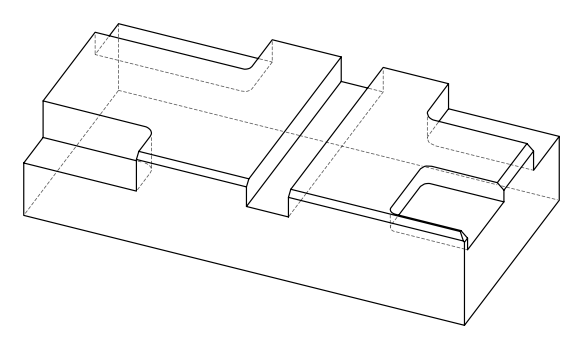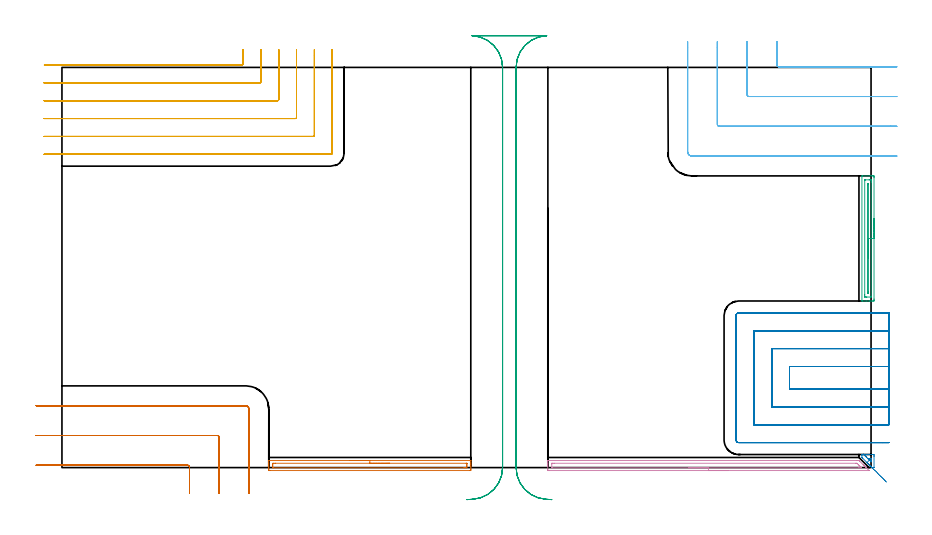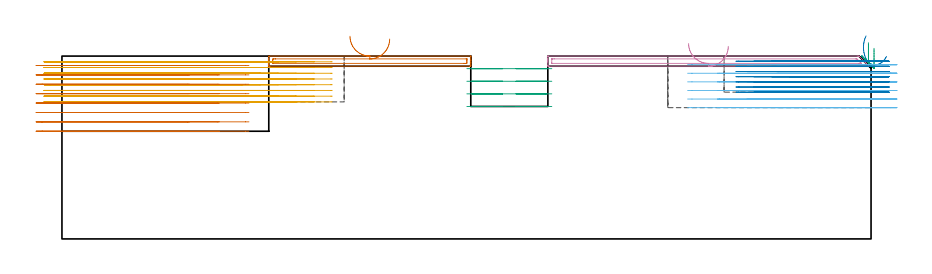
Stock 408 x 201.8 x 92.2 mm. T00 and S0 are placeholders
(PLAN: 9 operations, 4 tool changes, 52.6 min)
(1 AREA_MILL | FG_CHAMFER_SURFACE | UGT0205_001 | 1.81 min | 1414 mm3)
(2 AREA_MILL_1 | FG_CHAMFER_SURFACE_1 | UGT0205_001 | 0.27 min | 196 mm3)
(3 AREA_MILL_2 | FG_CHAMFER_SURFACE_2 | UGT0205_001 | 1.67 min | 1320 mm3)
(4 AREA_MILL_3 | FG_CHAMFER_SURFACE_3 | UGT0205_001 | 2.74 min | 2108 mm3)
(5 MILL_CORNER_NOTCH_RECTANGULAR | CORNER_NOTCH_RECTANGULAR | NXT0201_011 | Follow Part, ap 3, ae 75% | 16.06 min | 163490 mm3)
(6 MILL_CORNER_NOTCH_RECTANGULAR_1 | CORNER_NOTCH_RECTANGULAR_1 | UGT0201_094 | Follow Part, ap 5, ae 75% | 6.27 min | 144902 mm3)
(7 MILL_CORNER_NOTCH_RECTANGULAR_2 | CORNER_NOTCH_RECTANGULAR_2 | UGT0201_094 | Follow Part, ap 5, ae 75% | 6.47 min | 161707 mm3)
(8 MILL_SLOT | SLOT_PARTIAL_RECTANGULAR | NXT0201_011 | Follow Part, ap 3, ae 75% | 12.85 min | 103827 mm3)
(9 MILL_RECTANGULAR_SLOT | SLOT_RECTANGULAR | UGT0201_004 | Follow Part, ap 8, ae 75% | 4.42 min | 198838 mm3)
(TOOL UGT0205_001 | Chamfer Mill 20 x 3 x 45 deg. | D20 FL50 Z2)
(TOOL NXT0201_011 | ENDMILL 12mm [2P460-1200-NA 1630] | D12 FL38 Z6)
(TOOL UGT0201_094 | End mill 20 mm | D20 FL38 Z4)
(TOOL UGT0201_004 | End Mill 32 mm | D32 FL53 Z6)
(OP 1 AREA_MILL)
G17 G21 G94 G90
T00 M6
G54
G17 G0 G90 X145.25 Y3.6 S1061 M3
G43 Z102.2 H0
G94 G1 X145.288 Z101.328 F250.
X145.402 Z100.463
X145.591 Z99.612
X145.853 Z98.78
X146.187 Z97.974
X146.59 Z97.2
X147.058 Z96.464
X147.59 Z95.772
X148.179 Z95.129
X148.822 Z94.539
X149.514 Z94.008
X150.25 Z93.54
X151.024 Z93.137
X151.83 Z92.803
X152.662 Z92.541
X153.514 Z92.352
X154.378 Z92.238
X155.25 Z92.2
X206.057
X206.19 Y3.605 Z92.195
X206.198 Y3.484 Z92.076
X206.2 Y3.366 Z91.965
Y2.672 Z91.271
Y2.054 Z90.653
Y1.488 Z90.084
Y1.205 Z89.801
Y0.612 Z89.209
Y0.33 Z88.927
Y-0.263 Z88.332
Y-0.842 Z87.754
X206.197 Y-1.138 Z87.458
X206.19 Y-1.492 Z87.104
X205.976 Y-1.497 Z87.1
X205.61 Y-1.5
X104.89
X104.524 Y-1.497
X104.31 Y-1.492 Z87.104
X104.3 Y-1.138 Z87.457
Y-0.842 Z87.754
Y-0.263 Z88.332
Y0.33 Z88.927
Y0.612 Z89.209
Y1.205 Z89.801
Y1.488 Z90.084
Y2.053 Z90.653
Y2.363 Z90.962
Y3.366 Z91.965
X104.302 Y3.484 Z92.076
X104.31 Y3.605 Z92.195
X104.441 Y3.6 Z92.2
X155.25
Y2.186 Z90.786
X203.828 Y2.185 Z90.785
X204.01 Y2.184 Z90.784
X204.162 Y2.179 Z90.779
X204.191 Y2.178 Z90.778
X204.195 Y2.157 Z90.757
X204.197 Y2.134 Z90.734
X204.2 Y1.997 Z90.597
Y1.488 Z90.088
Y1.122 Z89.722
X204.197 Y0.612 Z89.212
X204.192 Y0.255 Z88.855
X204.174 Y-0.079 Z88.521
X203.828 Y-0.083 Z88.517
X203.646 Y-0.085 Z88.515
X202.936 Y-0.086 Z88.514
X202.756
X106.672 Y-0.085 Z88.515
X106.49 Y-0.084 Z88.516
X106.338 Y-0.079 Z88.521
X106.309 Y-0.078 Z88.522
X106.305 Y-0.057 Z88.543
X106.303 Y-0.034 Z88.566
X106.3 Y0.103 Z88.703
Y0.612 Z89.212
Y0.978 Z89.578
X106.303 Y1.488 Z90.088
X106.308 Y1.845 Z90.445
X106.326 Y2.179 Z90.779
X106.672 Y2.183 Z90.783
X106.854 Y2.185 Z90.785
X107.564 Y2.186 Z90.786
X107.744
X155.25
X156.122 Z90.824
X156.986 Z90.938
X157.838 Z91.126
X158.67 Z91.389
X159.476 Z91.723
X160.25 Z92.125
X160.986 Z92.594
X161.678 Z93.125
X162.321 Z93.715
X162.91 Z94.358
X163.442 Z95.05
X163.91 Z95.786
X164.313 Z96.56
X164.647 Z97.366
X164.909 Z98.198
X165.098 Z99.049
X165.212 Z99.914
X165.25 Z100.786
G0 Z102.2
M5
M2
(OP 2 AREA_MILL_1)
G17 G21 G94 G90
T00 M6
G54
G17 G0 G90 X415.804 Y-7.308 S1061 M3
G43 Z102.2 H0
Z92.038
G94 G1 X415.427 Y-6.93 Z91.348 F250.
X415.008 Y-6.511 Z90.708
X414.551 Y-6.054 Z90.121
X414.06 Y-5.563 Z89.594
X413.538 Y-5.041 Z89.129
X412.99 Y-4.492 Z88.729
X412.419 Y-3.921 Z88.399
X411.83 Y-3.332 Z88.141
X411.227 Y-2.729 Z87.956
X410.615 Y-2.117 Z87.847
X409.999 Y-1.501 Z87.813
X409.383 Y-0.884 Z87.855
X408.771 Y-0.273 Z87.973
X408.17 Y0.329 Z88.166
X407.583 Y0.916 Z88.432
X407.014 Y1.485 Z88.77
X406.468 Y2.031 Z89.176
X405.95 Y2.55 Z89.649
X403.814 Y4.686 Z91.786
X403.416 Y5.087 Z92.184
X403.407 Y5.1 Z92.193
X403.4 Y5.98 Z92.2
Y6.427
X403.406 Y6.59 Z92.193
X403.72 Y6.6 Z91.879
X404.012 Z91.587
X404.692 Z90.902
X405.911 Z89.686
X406.45 Z89.144
X408.817 Z86.779
X409.086 Y6.597 Z86.51
X409.492 Y6.59 Z86.105
X409.496 Y6.397 Z86.102
X409.499 Y5.98 Z86.101
X409.5 Y5.56 Z86.1
Y0.173
X409.496 Y0.054 Z86.103
X409.493 Y0.01 Z86.106
X409.285 Y0. Z86.315
X408.987 Z86.613
X408.887 Z86.711
X408.547 Z87.043
X408.498 Y0.01 Z87.093
X408.443 Y0.053 Z87.148
X408.326 Y0.173 Z87.271
X405.95 Y2.55 Z89.649
X407.175 Y3.775 Z88.425
X406.756 Y4.193 Z88.844
X406.45 Y4.502 Z89.15
X406.39 Y4.568 Z89.21
X406.369 Y4.593 Z89.231
Y4.594
X406.45 Y4.596 Z89.15
X406.929 Y4.6 Z88.671
X408.005 Z87.595
X408.038 Y4.598 Z87.562
X408.072 Y4.594 Z87.528
X408.079 Y4.59 Z87.521
X408.082 Y4.584 Z87.518
X408.084 Y4.555 Z87.516
X408.086 Y4.317 Z87.514
Y4.193
Y3.424
X408.085 Y3.3 Z87.515
X408.081 Y3.013 Z87.519
X408.079 Y2.888 Z87.521
X408.005 Y2.956 Z87.595
X407.652 Y3.3 Z87.948
X407.329 Y3.621 Z88.271
X407.175 Y3.775 Z88.425
X406.687 Y4.263 Z88.96
X406.234 Y4.716 Z89.552
X405.819 Y5.13 Z90.198
X405.446 Y5.503 Z90.893
X405.117 Y5.832 Z91.631
X404.835 Y6.114 Z92.406
X404.601 Y6.348 Z93.214
X404.418 Y6.53 Z94.047
X404.288 Y6.661 Z94.9
X404.21 Y6.739 Z95.765
X404.186 Y6.763 Z96.637
X404.216 Y6.733 Z97.508
X404.299 Y6.649 Z98.373
X404.436 Y6.513 Z99.223
X404.624 Y6.325 Z100.054
X404.863 Y6.086 Z100.859
X405.15 Y5.799 Z101.63
X405.484 Y5.465 Z102.364
M5
M2
(OP 3 AREA_MILL_2)
G17 G21 G94 G90
T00 M6
G54
G17 G0 G90 X409.5 Y125.55 S1061 M3
G43 Z102.2 H0
Z96.1
G94 G1 Y125.512 Z95.228 F250.
Y125.398 Z94.363
Y125.209 Z93.512
Y124.947 Z92.68
Y124.613 Z91.874
Y124.21 Z91.1
Y123.741 Z90.364
Y123.21 Z89.672
Y122.621 Z89.029
Y121.978 Z88.44
Y121.286 Z87.908
Y120.55 Z87.44
Y119.776 Z87.037
Y118.97 Z86.703
Y118.138 Z86.441
Y117.286 Z86.252
Y116.422 Z86.138
Y115.55 Z86.1
Y84.991
X409.499 Y84.522 Z86.101
X409.494 Y84.111 Z86.102
X409.491 Y84.009 Z86.105
X409.086 Y84. Z86.508
X408.725 Z86.869
X408.208 Z87.386
X407.485 Z88.113
X407.329 Z88.269
X405.571 Z90.026
X403.545 Y84.001 Z92.053
X403.405 Y84.01 Z92.192
X403.4 Y84.079 Z92.2
Y147.021
X403.405 Y147.09 Z92.192
X403.547 Y147.1 Z92.051
X407.485 Z88.113
X408.208 Z87.386
X408.725 Z86.869
X409.086 Y147.096 Z86.508
X409.491 Y147.091 Z86.105
X409.494 Y146.989 Z86.102
X409.499 Y146.578 Z86.101
X409.5 Y146.16 Z86.1
Y115.55
X408.086 Z87.514
X408.085 Y86.418 Z87.515
Y86.295
X408.081 Y86.105 Z87.519
X408.079 Y86.018 Z87.521
X407.914 Y86.01 Z87.686
X407.619 Y86.002 Z87.981
X405.864 Y86. Z89.736
X405.571 Z90.029
X404.983 Y86.002 Z90.617
X404.874 Y86.007 Z90.726
X404.83 Y86.01 Z90.77
X404.82 Y86.166 Z90.78
X404.818 Y86.295 Z90.782
X404.814 Y87.059 Z90.786
Y87.182
X404.815 Y144.682 Z90.785
X404.816 Y144.805 Z90.784
X404.819 Y144.995 Z90.781
X404.821 Y145.081 Z90.779
X404.986 Y145.09 Z90.614
X405.281 Y145.098 Z90.319
X407.036 Y145.1 Z88.564
X407.329 Z88.271
X407.917 Y145.098 Z87.683
X408.026 Y145.093 Z87.574
X408.07 Y145.09 Z87.53
X408.08 Y144.934 Z87.52
X408.082 Y144.805 Z87.518
X408.086 Y144.041 Z87.514
Y143.918
Y115.55
X406.672 Z88.928
X406.671 Y88.732 Z88.929
X406.667 Y88.068 Z88.933
X406.665 Y88.021 Z88.935
X406.585 Y88.008 Z89.015
X406.517 Y88.001 Z89.083
X406.45 Z89.15
X406.382 Y88.002 Z89.218
X406.249 Y88.01 Z89.351
X406.235 Y88.023 Z89.365
X406.231 Y88.037 Z89.369
X406.229 Y88.068 Z89.371
Y142.368
X406.233 Y143.032 Z89.367
X406.235 Y143.079 Z89.365
X406.315 Y143.092 Z89.285
X406.383 Y143.099 Z89.217
X406.45 Z89.15
X406.518 Y143.097 Z89.082
X406.651 Y143.09 Z88.949
X406.665 Y143.077 Z88.935
X406.669 Y143.063 Z88.931
X406.671 Y143.032 Z88.929
X406.672 Y115.55 Z88.928
Y114.678 Z88.966
Y113.813 Z89.08
Y112.962 Z89.269
Y112.13 Z89.532
Y111.324 Z89.865
Y110.55 Z90.268
Y109.814 Z90.737
Y109.122 Z91.268
Y108.479 Z91.857
Y107.89 Z92.501
Y107.358 Z93.193
Y106.89 Z93.928
Y106.487 Z94.702
Y106.153 Z95.508
Y105.891 Z96.34
Y105.702 Z97.192
Y105.588 Z98.057
Y105.55 Z98.928
G0 Z102.2
M5
M2
(OP 4 AREA_MILL_3)
G17 G21 G94 G90
T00 M6
G54
G17 G0 G90 X336. Y-1.5 S1061 M3
G43 Z102.2 H0
Z97.1
G94 G1 X335.962 Z96.228 F250.
X335.848 Z95.364
X335.659 Z94.512
X335.397 Z93.68
X335.063 Z92.874
X334.66 Z92.1
X334.192 Z91.364
X333.66 Z90.672
X333.071 Z90.029
X332.428 Z89.44
X331.736 Z88.908
X331. Z88.44
X330.226 Z88.037
X329.42 Z87.703
X328.588 Z87.441
X327.736 Z87.252
X326.872 Z87.138
X326. Z87.1
X245.615
X245.25 Y-1.496 Z87.102
X245.01 Y-1.492 Z87.104
X245. Y-1.138 Z87.458
Y0.612 Z89.207
Y1.157 Z89.754
Y1.488 Z90.084
Y2.032 Z90.628
Y2.363 Z90.957
Y3.326 Z91.926
X245.003 Y3.466 Z92.058
X245.01 Y3.598 Z92.188
X245.169 Y3.6 Z92.2
X401.026
X401.892 Y3.596 Z92.196
X401.9 Y3.594 Z92.194
X401.919 Y3.58 Z92.179
X402.263 Y3.238 Z91.835
X404.014 Y1.488 Z90.083
X404.152 Y1.349 Z89.947
X404.31 Y1.191 Z89.789
X404.452 Y1.05 Z89.646
X404.598 Y0.903 Z89.501
X404.739 Y0.763 Z89.36
X404.89 Y0.612 Z89.208
X405.045 Y0.456 Z89.054
X405.167 Y0.334 Z88.931
X405.328 Y0.175 Z88.77
X405.491 Y0.01 Z88.607
X405.689 Y-0.189 Z88.411
X406.888 Y-1.387 Z87.212
X406.98 Y-1.483 Z87.115
X406.983 Y-1.495 Z87.103
X406.98 Y-1.499 Z87.099
X326. Y-1.5 Z87.1
Y-0.086 Z88.514
X247.402 Y-0.085 Z88.515
X247.22 Y-0.084 Z88.516
X247.052 Y-0.08 Z88.52
X247.017 Y-0.079 Z88.521
X247.01 Y-0.059 Z88.541
X247.006 Y-0.03 Z88.57
X247.001 Y0.13 Z88.73
X247. Y1.881 Z90.481
X247.003 Y2.012 Z90.612
X247.007 Y2.117 Z90.717
X247.011 Y2.179 Z90.779
X247.046 Y2.18 Z90.78
X247.402 Y2.184 Z90.784
X247.583 Y2.185 Z90.785
X248.295 Y2.186 Z90.786
X400.314 Y2.185 Z90.785
X400.669 Y2.181 Z90.781
X400.842 Y2.179 Z90.779
X401.026 Y2.013 Z90.613
X401.56 Y1.488 Z90.088
X401.919 Y1.131 Z89.731
X402.437 Y0.612 Z89.212
X402.812 Y0.236 Z88.836
X403.065 Y-0.027 Z88.573
X403.114 Y-0.079 Z88.521
X403.025 Y-0.081 Z88.519
X402.812 Y-0.084 Z88.516
X402.631 Y-0.085 Z88.515
X401.919 Y-0.086 Z88.514
X326.
X325.128 Z88.552
X324.264 Z88.666
X323.412 Z88.855
X322.58 Z89.117
X321.774 Z89.451
X321. Z89.854
X320.264 Z90.323
X319.572 Z90.854
X318.929 Z91.443
X318.34 Z92.086
X317.808 Z92.778
X317.34 Z93.514
X316.937 Z94.288
X316.603 Z95.094
X316.341 Z95.926
X316.152 Z96.778
X316.038 Z97.643
X316. Z98.514
G0 Z102.2
M5
M2
(OP 5 MILL_CORNER_NOTCH_RECTANGULAR)
G17 G21 G94 G90
T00 M6
G54
G17 G0 G90 X-8.879 Y203. S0 M3
G43 Z102.2 H1
Z89.312
G94 G1 X-5.879 F250.
X90.705 F500.
G3 X91.3 Y203.595 R0.6
G1 Y207.8
Y210.8 F250.
G0 Z102.2
X-9. Y194.
Z89.312
G1 X-6.
X99.705 F500.
G3 X100.3 Y194.595 R0.6
G1 Y207.8
Y210.8 F250.
G0 Z102.2
X-9. Y185.
Z89.312
G1 X-6.
X108.704 F500.
G3 X109.3 Y185.596 R0.6
G1 Y207.8
Y210.8 F250.
G0 Z102.2
X-9. Y176.
Z89.312
G1 X-6.
X117.704 F500.
G3 X118.3 Y176.596 R0.6
G1 Y207.8
Y210.8 F250.
G0 Z102.2
X-9. Y167.
Z89.312
G1 X-6.
X126.704 F500.
G3 X127.3 Y167.596 R0.6
G1 Y207.8
Y210.8 F250.
G0 Z102.2
X-9. Y158.
Z89.312
G1 X-6.
X135.704 F500.
G3 X136.3 Y158.596 R0.6
G1 Y207.8
Y210.8 F250.
G0 Z102.2
X-8.879 Y203.
Z86.425
G1 X-5.879
X90.705 F500.
G3 X91.3 Y203.595 R0.6
G1 Y207.8
Y210.8 F250.
G0 Z102.2
X-9. Y194.
Z86.425
G1 X-6.
X99.705 F500.
G3 X100.3 Y194.595 R0.6
G1 Y207.8
Y210.8 F250.
G0 Z102.2
X-9. Y185.
Z86.425
G1 X-6.
X108.704 F500.
G3 X109.3 Y185.596 R0.6
G1 Y207.8
Y210.8 F250.
G0 Z102.2
X-9. Y176.
Z86.425
G1 X-6.
X117.704 F500.
G3 X118.3 Y176.596 R0.6
G1 Y207.8
Y210.8 F250.
G0 Z102.2
X-9. Y167.
Z86.425
G1 X-6.
X126.704 F500.
G3 X127.3 Y167.596 R0.6
G1 Y207.8
Y210.8 F250.
G0 Z102.2
X-9. Y158.
Z86.425
G1 X-6.
X135.704 F500.
G3 X136.3 Y158.596 R0.6
G1 Y207.8
Y210.8 F250.
G0 Z102.2
X-8.879 Y203.
Z83.537
G1 X-5.879
X90.705 F500.
G3 X91.3 Y203.595 R0.6
G1 Y207.8
Y210.8 F250.
G0 Z102.2
X-9. Y194.
Z83.537
G1 X-6.
X99.705 F500.
G3 X100.3 Y194.595 R0.6
G1 Y207.8
Y210.8 F250.
G0 Z102.2
X-9. Y185.
Z83.537
G1 X-6.
X108.704 F500.
G3 X109.3 Y185.596 R0.6
G1 Y207.8
Y210.8 F250.
G0 Z102.2
X-9. Y176.
Z83.537
G1 X-6.
X117.704 F500.
G3 X118.3 Y176.596 R0.6
G1 Y207.8
Y210.8 F250.
G0 Z102.2
X-9. Y167.
Z83.537
G1 X-6.
X126.704 F500.
G3 X127.3 Y167.596 R0.6
G1 Y207.8
Y210.8 F250.
G0 Z102.2
X-9. Y158.
Z83.537
G1 X-6.
X135.704 F500.
G3 X136.3 Y158.596 R0.6
G1 Y207.8
Y210.8 F250.
G0 Z102.2
X-8.879 Y203.
Z80.65
G1 X-5.879
X90.705 F500.
G3 X91.3 Y203.595 R0.6
G1 Y207.8
Y210.8 F250.
G0 Z102.2
X-9. Y194.
Z80.65
G1 X-6.
X99.705 F500.
G3 X100.3 Y194.595 R0.6
G1 Y207.8
Y210.8 F250.
G0 Z102.2
X-9. Y185.
Z80.65
G1 X-6.
X108.704 F500.
G3 X109.3 Y185.596 R0.6
G1 Y207.8
Y210.8 F250.
G0 Z102.2
X-9. Y176.
Z80.65
G1 X-6.
X117.704 F500.
G3 X118.3 Y176.596 R0.6
G1 Y207.8
Y210.8 F250.
G0 Z102.2
X-9. Y167.
Z80.65
G1 X-6.
X126.704 F500.
G3 X127.3 Y167.596 R0.6
G1 Y207.8
Y210.8 F250.
G0 Z102.2
X-9. Y158.
Z80.65
G1 X-6.
X135.704 F500.
G3 X136.3 Y158.596 R0.6
G1 Y207.8
Y210.8 F250.
G0 Z102.2
X-8.879 Y203.
Z77.762
G1 X-5.879
X90.705 F500.
G3 X91.3 Y203.595 R0.6
G1 Y207.8
Y210.8 F250.
G0 Z102.2
X-9. Y194.
Z77.762
G1 X-6.
X99.705 F500.
G3 X100.3 Y194.595 R0.6
G1 Y207.8
Y210.8 F250.
G0 Z102.2
X-9. Y185.
Z77.762
G1 X-6.
X108.704 F500.
G3 X109.3 Y185.596 R0.6
G1 Y207.8
Y210.8 F250.
G0 Z102.2
X-9. Y176.
Z77.762
G1 X-6.
X117.704 F500.
G3 X118.3 Y176.596 R0.6
G1 Y207.8
Y210.8 F250.
G0 Z102.2
X-9. Y167.
Z77.762
G1 X-6.
X126.704 F500.
G3 X127.3 Y167.596 R0.6
G1 Y207.8
Y210.8 F250.
G0 Z102.2
X-9. Y158.
Z77.762
G1 X-6.
X135.704 F500.
G3 X136.3 Y158.596 R0.6
G1 Y207.8
Y210.8 F250.
G0 Z102.2
X-8.879 Y203.
Z74.875
G1 X-5.879
X90.705 F500.
G3 X91.3 Y203.595 R0.6
G1 Y207.8
Y210.8 F250.
G0 Z102.2
X-9. Y194.
Z74.875
G1 X-6.
X99.705 F500.
G3 X100.3 Y194.595 R0.6
G1 Y207.8
Y210.8 F250.
G0 Z102.2
X-9. Y185.
Z74.875
G1 X-6.
X108.704 F500.
G3 X109.3 Y185.596 R0.6
G1 Y207.8
Y210.8 F250.
G0 Z102.2
X-9. Y176.
Z74.875
G1 X-6.
X117.704 F500.
G3 X118.3 Y176.596 R0.6
G1 Y207.8
Y210.8 F250.
G0 Z102.2
X-9. Y167.
Z74.875
G1 X-6.
X126.704 F500.
G3 X127.3 Y167.596 R0.6
G1 Y207.8
Y210.8 F250.
G0 Z102.2
X-9. Y158.
Z74.875
G1 X-6.
X135.704 F500.
G3 X136.3 Y158.596 R0.6
G1 Y207.8
Y210.8 F250.
G0 Z102.2
X-8.879 Y203.
Z71.987
G1 X-5.879
X90.705 F500.
G3 X91.3 Y203.595 R0.6
G1 Y207.8
Y210.8 F250.
G0 Z102.2
X-9. Y194.
Z71.987
G1 X-6.
X99.705 F500.
G3 X100.3 Y194.595 R0.6
G1 Y207.8
Y210.8 F250.
G0 Z102.2
X-9. Y185.
Z71.987
G1 X-6.
X108.704 F500.
G3 X109.3 Y185.596 R0.6
G1 Y207.8
Y210.8 F250.
G0 Z102.2
X-9. Y176.
Z71.987
G1 X-6.
X117.704 F500.
G3 X118.3 Y176.596 R0.6
G1 Y207.8
Y210.8 F250.
G0 Z102.2
X-9. Y167.
Z71.987
G1 X-6.
X126.704 F500.
G3 X127.3 Y167.596 R0.6
G1 Y207.8
Y210.8 F250.
G0 Z102.2
X-9. Y158.
Z71.987
G1 X-6.
X135.704 F500.
G3 X136.3 Y158.596 R0.6
G1 Y207.8
Y210.8 F250.
G0 Z102.2
X-8.879 Y203.
Z69.1
G1 X-5.879
X90.705 F500.
G3 X91.3 Y203.595 R0.6
G1 Y207.8
Y210.8 F250.
G0 Z102.2
X-9. Y194.
Z69.1
G1 X-6.
X99.705 F500.
G3 X100.3 Y194.595 R0.6
G1 Y207.8
Y210.8 F250.
G0 Z102.2
X-9. Y185.
Z69.1
G1 X-6.
X108.704 F500.
G3 X109.3 Y185.596 R0.6
G1 Y207.8
Y210.8 F250.
G0 Z102.2
X-9. Y176.
Z69.1
G1 X-6.
X117.704 F500.
G3 X118.3 Y176.596 R0.6
G1 Y207.8
Y210.8 F250.
G0 Z102.2
X-9. Y167.
Z69.1
G1 X-6.
X126.704 F500.
G3 X127.3 Y167.596 R0.6
G1 Y207.8
Y210.8 F250.
G0 Z102.2
X-9. Y158.
Z69.1
G1 X-6.
X135.704 F500.
G3 X136.3 Y158.596 R0.6
G1 Y207.8
Y210.8 F250.
G0 Z102.2
M5
M2
(OP 6 MILL_CORNER_NOTCH_RECTANGULAR_1)
G17 G21 G94 G90
T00 M6
G54
G17 G0 G90 X360.5 Y214.8 S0 M3
G43 Z102.2 H0
Z87.867
G94 G1 Y211.8 F250.
Y203.095 F500.
G3 X361.495 Y202.1 R1.
G1 X417.996
X420.996 F250.
G0 Z102.2
X345.5 Y214.8
Z87.867
G1 Y211.8
Y188.095 F500.
G3 X346.495 Y187.1 R1.
G1 X418.
X421. F250.
G0 Z102.2
X330.5 Y214.8
Z87.867
G1 Y211.8
Y173.095 F500.
G3 X331.495 Y172.1 R1.
G1 X418.
X421. F250.
G0 Z102.2
X315.5 Y214.8
Z87.867
G1 Y211.8
Y159.3 F500.
G3 X317.7 Y157.1 R2.2
G1 X418.
X421. F250.
G0 Z102.2
X360.5 Y214.8
Z83.533
G1 Y211.8
Y203.095 F500.
G3 X361.495 Y202.1 R1.
G1 X417.996
X420.996 F250.
G0 Z102.2
X345.5 Y214.8
Z83.533
G1 Y211.8
Y188.095 F500.
G3 X346.495 Y187.1 R1.
G1 X418.
X421. F250.
G0 Z102.2
X330.5 Y214.8
Z83.533
G1 Y211.8
Y173.095 F500.
G3 X331.495 Y172.1 R1.
G1 X418.
X421. F250.
G0 Z102.2
X315.5 Y214.8
Z83.533
G1 Y211.8
Y159.3 F500.
G3 X317.7 Y157.1 R2.2
G1 X418.
X421. F250.
G0 Z102.2
X360.5 Y214.8
Z79.2
G1 Y211.8
Y203.095 F500.
G3 X361.495 Y202.1 R1.
G1 X417.996
X420.996 F250.
G0 Z102.2
X345.5 Y214.8
Z79.2
G1 Y211.8
Y188.095 F500.
G3 X346.495 Y187.1 R1.
G1 X418.
X421. F250.
G0 Z102.2
X330.5 Y214.8
Z79.2
G1 Y211.8
Y173.095 F500.
G3 X331.495 Y172.1 R1.
G1 X418.
X421. F250.
G0 Z102.2
X315.5 Y214.8
Z79.2
G1 Y211.8
Y159.3 F500.
G3 X317.7 Y157.1 R2.2
G1 X418.
X421. F250.
G0 Z102.2
X360.5 Y214.8
Z74.867
G1 Y211.8
Y203.095 F500.
G3 X361.495 Y202.1 R1.
G1 X417.996
X420.996 F250.
G0 Z102.2
X345.5 Y214.8
Z74.867
G1 Y211.8
Y188.095 F500.
G3 X346.495 Y187.1 R1.
G1 X418.
X421. F250.
G0 Z102.2
X330.5 Y214.8
Z74.867
G1 Y211.8
Y173.095 F500.
G3 X331.495 Y172.1 R1.
G1 X418.
X421. F250.
G0 Z102.2
X315.5 Y214.8
Z74.867
G1 Y211.8
Y159.3 F500.
G3 X317.7 Y157.1 R2.2
G1 X418.
X421. F250.
G0 Z102.2
X360.5 Y214.8
Z70.533
G1 Y211.8
Y203.095 F500.
G3 X361.495 Y202.1 R1.
G1 X417.996
X420.996 F250.
G0 Z102.2
X345.5 Y214.8
Z70.533
G1 Y211.8
Y188.095 F500.
G3 X346.495 Y187.1 R1.
G1 X418.
X421. F250.
G0 Z102.2
X330.5 Y214.8
Z70.533
G1 Y211.8
Y173.095 F500.
G3 X331.495 Y172.1 R1.
G1 X418.
X421. F250.
G0 Z102.2
X315.5 Y214.8
Z70.533
G1 Y211.8
Y159.3 F500.
G3 X317.7 Y157.1 R2.2
G1 X418.
X421. F250.
G0 Z102.2
X360.5 Y214.8
Z66.2
G1 Y211.8
Y203.095 F500.
G3 X361.495 Y202.1 R1.
G1 X417.996
X420.996 F250.
G0 Z102.2
X345.5 Y214.8
Z66.2
G1 Y211.8
Y188.095 F500.
G3 X346.495 Y187.1 R1.
G1 X418.
X421. F250.
G0 Z102.2
X330.5 Y214.8
Z66.2
G1 Y211.8
Y173.095 F500.
G3 X331.495 Y172.1 R1.
G1 X418.
X421. F250.
G0 Z102.2
X315.5 Y214.8
Z66.2
G1 Y211.8
Y159.3 F500.
G3 X317.7 Y157.1 R2.2
G1 X418.
X421. F250.
G0 Z102.2
M5
M2
(OP 7 MILL_CORNER_NOTCH_RECTANGULAR_2)
G17 G21 G94 G90
T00 M6
G54
G17 G0 G90 X64.3 Y-13. S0 M3
G43 Z102.2 H0
Z87.462
G94 G1 Y-10. F250.
Y0.205 F500.
G3 X63.305 Y1.2 R1.
G1 X-10.
X-13. F250.
G0 Z102.2
X79.3 Y-13.
Z87.462
G1 Y-10.
Y15.205 F500.
G3 X78.305 Y16.2 R1.
G1 X-10.
X-13. F250.
G0 Z102.2
X94.3 Y-13.
Z87.462
G1 Y-10.
Y29.5 F500.
G3 X92.6 Y31.2 R1.7
G1 X-10.
X-13. F250.
G0 Z102.2
X64.3 Y-13.
Z82.725
G1 Y-10.
Y0.205 F500.
G3 X63.305 Y1.2 R1.
G1 X-10.
X-13. F250.
G0 Z102.2
X79.3 Y-13.
Z82.725
G1 Y-10.
Y15.205 F500.
G3 X78.305 Y16.2 R1.
G1 X-10.
X-13. F250.
G0 Z102.2
X94.3 Y-13.
Z82.725
G1 Y-10.
Y29.5 F500.
G3 X92.6 Y31.2 R1.7
G1 X-10.
X-13. F250.
G0 Z102.2
X64.3 Y-13.
Z77.987
G1 Y-10.
Y0.205 F500.
G3 X63.305 Y1.2 R1.
G1 X-10.
X-13. F250.
G0 Z102.2
X79.3 Y-13.
Z77.987
G1 Y-10.
Y15.205 F500.
G3 X78.305 Y16.2 R1.
G1 X-10.
X-13. F250.
G0 Z102.2
X94.3 Y-13.
Z77.987
G1 Y-10.
Y29.5 F500.
G3 X92.6 Y31.2 R1.7
G1 X-10.
X-13. F250.
G0 Z102.2
X64.3 Y-13.
Z73.25
G1 Y-10.
Y0.205 F500.
G3 X63.305 Y1.2 R1.
G1 X-10.
X-13. F250.
G0 Z102.2
X79.3 Y-13.
Z73.25
G1 Y-10.
Y15.205 F500.
G3 X78.305 Y16.2 R1.
G1 X-10.
X-13. F250.
G0 Z102.2
X94.3 Y-13.
Z73.25
G1 Y-10.
Y29.5 F500.
G3 X92.6 Y31.2 R1.7
G1 X-10.
X-13. F250.
G0 Z102.2
X64.3 Y-13.
Z68.512
G1 Y-10.
Y0.205 F500.
G3 X63.305 Y1.2 R1.
G1 X-10.
X-13. F250.
G0 Z102.2
X79.3 Y-13.
Z68.512
G1 Y-10.
Y15.205 F500.
G3 X78.305 Y16.2 R1.
G1 X-10.
X-13. F250.
G0 Z102.2
X94.3 Y-13.
Z68.512
G1 Y-10.
Y29.5 F500.
G3 X92.6 Y31.2 R1.7
G1 X-10.
X-13. F250.
G0 Z102.2
X64.3 Y-13.
Z63.775
G1 Y-10.
Y0.205 F500.
G3 X63.305 Y1.2 R1.
G1 X-10.
X-13. F250.
G0 Z102.2
X79.3 Y-13.
Z63.775
G1 Y-10.
Y15.205 F500.
G3 X78.305 Y16.2 R1.
G1 X-10.
X-13. F250.
G0 Z102.2
X94.3 Y-13.
Z63.775
G1 Y-10.
Y29.5 F500.
G3 X92.6 Y31.2 R1.7
G1 X-10.
X-13. F250.
G0 Z102.2
X64.3 Y-13.
Z59.037
G1 Y-10.
Y0.205 F500.
G3 X63.305 Y1.2 R1.
G1 X-10.
X-13. F250.
G0 Z102.2
X79.3 Y-13.
Z59.037
G1 Y-10.
Y15.205 F500.
G3 X78.305 Y16.2 R1.
G1 X-10.
X-13. F250.
G0 Z102.2
X94.3 Y-13.
Z59.037
G1 Y-10.
Y29.5 F500.
G3 X92.6 Y31.2 R1.7
G1 X-10.
X-13. F250.
G0 Z102.2
X64.3 Y-13.
Z54.3
G1 Y-10.
Y0.205 F500.
G3 X63.305 Y1.2 R1.
G1 X-10.
X-13. F250.
G0 Z102.2
X79.3 Y-13.
Z54.3
G1 Y-10.
Y15.205 F500.
G3 X78.305 Y16.2 R1.
G1 X-10.
X-13. F250.
G0 Z102.2
X94.3 Y-13.
Z54.3
G1 Y-10.
Y29.5 F500.
G3 X92.6 Y31.2 R1.7
G1 X-10.
X-13. F250.
G0 Z102.2
M5
M2
(OP 8 MILL_SLOT)
G17 G21 G94 G90
T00 M6
G54
G17 G0 G90 X417. Y51. S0 M3
G43 Z102.2 H1
Z89.6
G94 G1 X414. F250.
X366.9 F500.
Y39.6
X414.
X417. F250.
Y60.
X414.
X357.9 F500.
Y30.6
X414.
X417. F250.
Y69.
X414.
X348.9 F500.
Y21.6
X414.
X417. F250.
Y78.
X414.
X341.3 F500.
G3 X339.9 Y76.6 R1.4
G1 Y14.
G3 X341.3 Y12.6 R1.4
G1 X414.
X417. F250.
G0 Y51. Z87.
G1 X414.
X366.9 F500.
Y39.6
X414.
X417. F250.
Y60.
X414.
X357.9 F500.
Y30.6
X414.
X417. F250.
Y69.
X414.
X348.9 F500.
Y21.6
X414.
X417. F250.
Y78.
X414.
X341.3 F500.
G3 X339.9 Y76.6 R1.4
G1 Y14.
G3 X341.3 Y12.6 R1.4
G1 X414.
X417. F250.
G0 Y51. Z84.4
G1 X414.
X366.9 F500.
Y39.6
X414.
X417. F250.
Y60.
X414.
X357.9 F500.
Y30.6
X414.
X417. F250.
Y69.
X414.
X348.9 F500.
Y21.6
X414.
X417. F250.
Y78.
X414.
X341.3 F500.
G3 X339.9 Y76.6 R1.4
G1 Y14.
G3 X341.3 Y12.6 R1.4
G1 X414.
X417. F250.
G0 Y51. Z81.8
G1 X414.
X366.9 F500.
Y39.6
X414.
X417. F250.
Y60.
X414.
X357.9 F500.
Y30.6
X414.
X417. F250.
Y69.
X414.
X348.9 F500.
Y21.6
X414.
X417. F250.
Y78.
X414.
X341.3 F500.
G3 X339.9 Y76.6 R1.4
G1 Y14.
G3 X341.3 Y12.6 R1.4
G1 X414.
X417. F250.
G0 Y51. Z79.2
G1 X414.
X366.9 F500.
Y39.6
X414.
X417. F250.
Y60.
X414.
X357.9 F500.
Y30.6
X414.
X417. F250.
Y69.
X414.
X348.9 F500.
Y21.6
X414.
X417. F250.
Y78.
X414.
X341.3 F500.
G3 X339.9 Y76.6 R1.4
G1 Y14.
G3 X341.3 Y12.6 R1.4
G1 X414.
X417. F250.
G0 Y51. Z76.6
G1 X414.
X366.9 F500.
Y39.6
X414.
X417. F250.
Y60.
X414.
X357.9 F500.
Y30.6
X414.
X417. F250.
Y69.
X414.
X348.9 F500.
Y21.6
X414.
X417. F250.
Y78.
X414.
X341.3 F500.
G3 X339.9 Y76.6 R1.4
G1 Y14.
G3 X341.3 Y12.6 R1.4
G1 X414.
X417. F250.
G0 Y51. Z74.
G1 X414.
X366.9 F500.
Y39.6
X414.
X417. F250.
Y60.
X414.
X357.9 F500.
Y30.6
X414.
X417. F250.
Y69.
X414.
X348.9 F500.
Y21.6
X414.
X417. F250.
Y78.
X414.
X341.3 F500.
G3 X339.9 Y76.6 R1.4
G1 Y14.
G3 X341.3 Y12.6 R1.4
G1 X414.
X417. F250.
G0 Z102.2
M5
M2
(OP 9 MILL_RECTANGULAR_SLOT)
G17 G21 G94 G90
T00 M6
G54
G17 G0 G90 X247.015 Y-16.154 S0 M3
G43 Z102.2 H0
Z85.85
G94 G1 X244.021 Y-15.97 F250.
G2 X229. Y0. R16. F500.
G1 Y201.8
G2 X244.434 Y217.79 R16.
G1 X206.766
G2 X222.2 Y201.8 R16.
G1 Y0.
G2 X207.179 Y-15.97 R16.
G1 X204.185 Y-16.154 F250.
G0 X247.015 Z79.5
G1 X244.021 Y-15.97
G2 X229. Y0. R16. F500.
G1 Y201.8
G2 X244.434 Y217.79 R16.
G1 X206.766
G2 X222.2 Y201.8 R16.
G1 Y0.
G2 X207.179 Y-15.97 R16.
G1 X204.185 Y-16.154 F250.
G0 X247.015 Z73.15
G1 X244.021 Y-15.97
G2 X229. Y0. R16. F500.
G1 Y201.8
G2 X244.434 Y217.79 R16.
G1 X206.766
G2 X222.2 Y201.8 R16.
G1 Y0.
G2 X207.179 Y-15.97 R16.
G1 X204.185 Y-16.154 F250.
G0 X247.015 Z66.8
G1 X244.021 Y-15.97
G2 X229. Y0. R16. F500.
G1 Y201.8
G2 X244.434 Y217.79 R16.
G1 X206.766
G2 X222.2 Y201.8 R16.
G1 Y0.
G2 X207.179 Y-15.97 R16.
G1 X204.185 Y-16.154 F250.
G0 Z102.2
M5
M2
